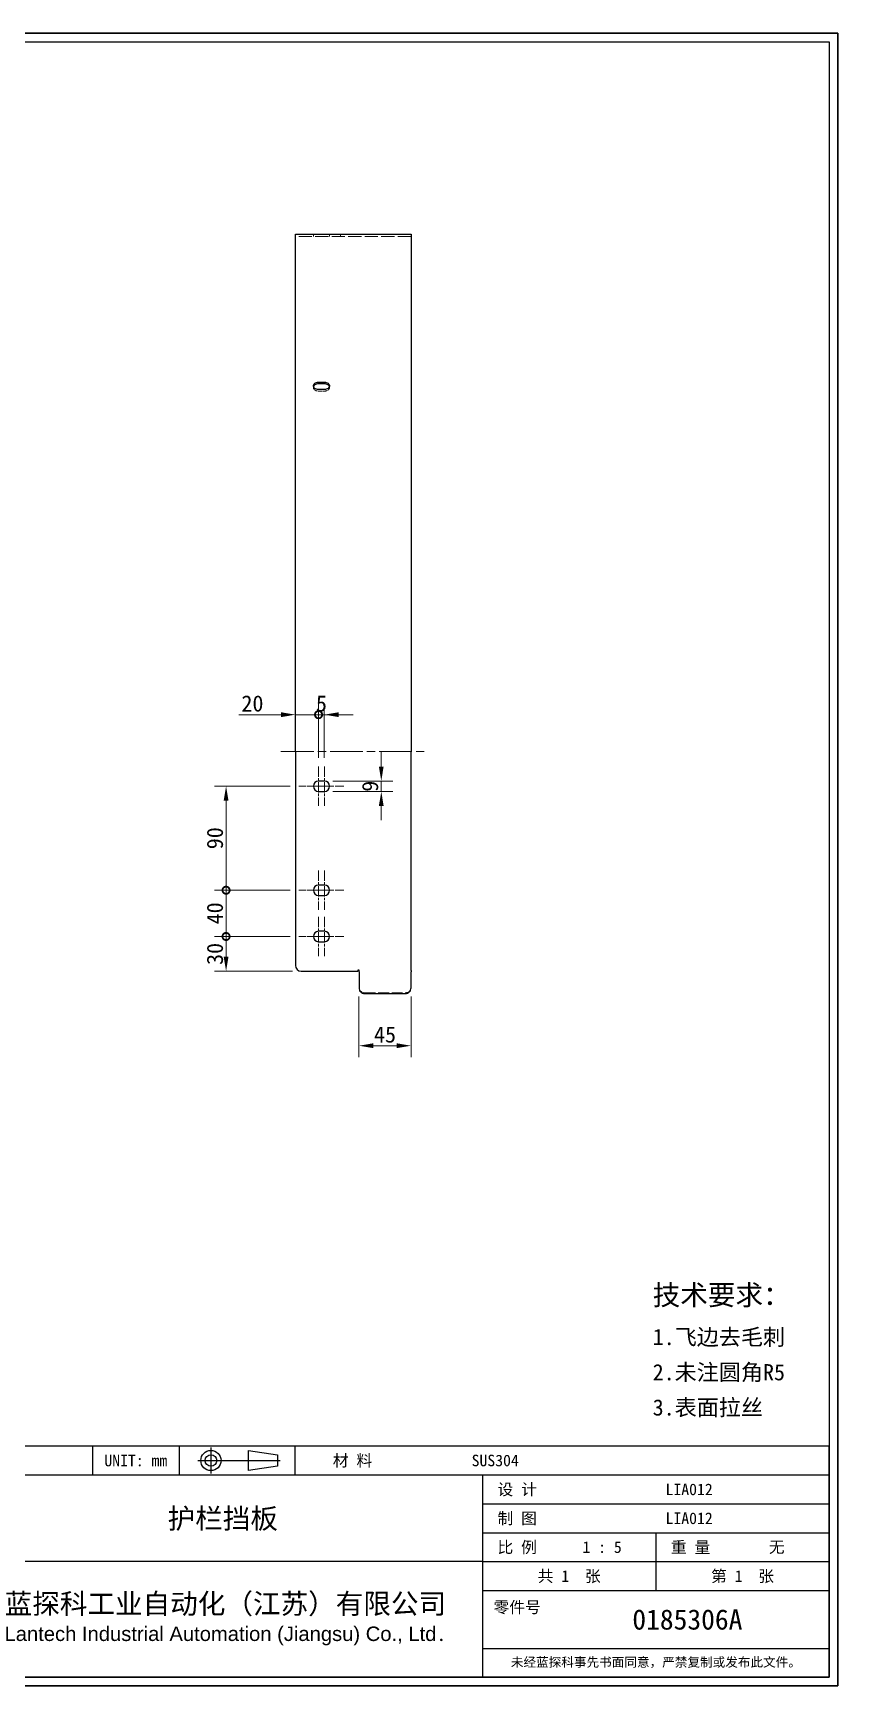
# Model space of a CAD drawing. Header units: millimetres. Extents: x 30 to 2073, y 27 to 1458.
# Drawn here: x 1376 to 2073, y 27 to 1458 of the extents above; entities that cross this region are included whole.
import ezdxf
from ezdxf.enums import TextEntityAlignment as Align

# ---------------------------------------------------------------- set-up
doc = ezdxf.new("R2010")
doc.units = ezdxf.units.MM
doc.header["$LTSCALE"] = 5
doc.linetypes.add('CHAIN', pattern=[0.3543, 0.2362, -0.0295, 0.0591, -0.0295])
doc.linetypes.add('DASHED', pattern=[0.2067, 0.1654, -0.0413])
for name, color, linetype, lineweight in [('1', 7, 'Continuous', 18), ('可见 (ISO)', 7, 'Continuous', 25), ('图框 (ISO)', 7, 'Continuous', 35), ('标题 (ISO)', 7, 'Continuous', 25)]:
    doc.layers.add(name, color=color, linetype=linetype, lineweight=lineweight)
for name, color, linetype, lineweight, true_color in [('中心标记 (ISO)', 1, 'CHAIN', 18, 0xff0000), ('中心线 (ISO)', 1, 'CHAIN', 18, 0xff0000), ('尺寸 (ISO)', 7, 'Continuous', 18, 0x008000), ('符号 (ISO)', 7, 'Continuous', 18, 0x008000), ('隐藏 (ISO)', 5, 'DASHED', 18, 0x0000ff)]:
    doc.layers.add(name, color=color, linetype=linetype, lineweight=lineweight, true_color=true_color)
doc.styles.add('文本样式164', font='SimSun.ttf')
doc.styles.add('文本样式165', font='SimSun.ttf')
doc.styles.add('文本样式74', font='SimSun.ttf')
doc.styles.add('最新国标', font='simfang.ttf')
doc.styles.add('注释文本 (ISO)', font='simfang.ttf')
doc.dimstyles.new('默认 (GB)', dxfattribs={"dimscale": 5, "dimtxt": 2.8, "dimasz": 2.5, "dimexe": 2, "dimexo": 1.5, "dimgap": 0.5, "dimtad": 1, "dimtoh": 1, "dimdsep": 46, "dimtxsty": '最新国标', "dimcen": 0.09, "dimdle": 10, "dimclrd": 256, "dimclre": 256, "dimclrt": 256, "dimaunit": 1, "dimadec": 3, "dimazin": 2, "dimtfac": 0.535714, "dimtdec": 3, "dimtmove": 0, "dimatfit": 3, "dimfxl": 0, "dimtolj": 1, "dimlwd": -1, "dimlwe": -1, "dimarcsym": 0})

# ---------------------------------------------------------------- blocks, each defined once
blk = doc.blocks.new('图框 最新国标')
at = {"layer": '图框 (ISO)'}
for p, q in [((6, 291.5), (414.5, 291.5)), ((414.5, 291.5), (414.5, 5.5)), ((414.5, 5.5), (6, 5.5))]:
    blk.add_line(p, q, dxfattribs=at)
at = {"layer": '图框 (ISO)', "color": 7, "linetype": 'Continuous', "lineweight": 25}
for p, q in [((18, 290), (413, 290)), ((18, 290), (413, 290)), ((413, 290), (413, 7)), ((413, 290), (413, 7)), ((413, 7), (6, 7)), ((413, 7), (18, 7))]:
    blk.add_line(p, q, dxfattribs=at)
at = {"layer": '图框 (ISO)', "style": '文本样式74'}
blk.add_attdef('零件代号_001', (42.7, 287.25), '', height=2.5, rotation=180, dxfattribs=at)
blk = doc.blocks.new('标题栏 最新国标')
at = {"layer": '标题 (ISO)'}
for p, q in [((381.98, -183.84), (196.98, -183.84)), ((196.98, -183.84), (196.98, -223.84)), ((254.48, -183.84), (254.48, -188.84)), ((269.48, -183.84), (269.48, -188.84)), ((281.48, -188.09), (281.48, -184.59)), ((281.48, -184.59), (286.48, -185.34)), ((286.48, -185.34), (286.48, -187.34)), ((289.48, -183.84), (289.48, -188.84)), ((381.98, -223.84), (381.98, -183.84)), ((383.48, -183.84), (383.48, -225.34)), ((286.48, -187.34), (281.48, -188.09)), ((196.98, -188.84), (381.98, -188.84)), ((232.98, -188.84), (232.98, -223.84)), ((321.98, -188.84), (321.98, -223.84)), ((321.98, -193.84), (381.98, -193.84)), ((321.98, -198.84), (381.98, -198.84)), ((351.98, -198.84), (351.98, -208.84)), ((321.98, -203.84), (232.98, -203.84)), ((321.98, -203.84), (381.98, -203.84)), ((321.98, -208.84), (381.98, -208.84)), ((321.98, -218.84), (381.98, -218.84)), ((196.98, -223.84), (381.98, -223.84)), ((383.48, -225.34), (196.98, -225.34))]:
    blk.add_line(p, q, dxfattribs=at)
at = {"layer": '标题 (ISO)', "linetype": 'CHAIN', "ltscale": 5.000333}
blk.add_line((274.98, -184.09), (274.98, -188.59), dxfattribs=at)
at = {"layer": '标题 (ISO)', "linetype": 'CHAIN', "ltscale": 15.834605}
blk.add_line((272.73, -186.34), (286.98, -186.34), dxfattribs=at)
at = {"layer": '标题 (ISO)'}
for radius in [1.75, 1]:
    blk.add_circle((274.98, -186.34), radius, dxfattribs=at)
at = {"layer": '1', "style": '文本样式164'}
for s, p in [('UNIT: mm', (261.98, -186.34)), ('材 料', (299.48, -186.34)), ('设 计', (327.98, -191.34)), ('制 图', (327.98, -196.34)), ('比 例', (327.98, -201.34)), ('重 量', (357.98, -201.34)), ('共 1  张', (336.98, -206.34)), ('第 1  张', (366.98, -206.34))]:
    blk.add_text(s, height=2, dxfattribs=at).set_placement(p, align=Align.MIDDLE_CENTER)
at = {"layer": '标题 (ISO)', "style": '注释文本 (ISO)'}
for s, insert, char_height, attachment_point, line_spacing_factor in [('\\fSimSun|b0|i0;{\\H1.3000;      未注公差角度及线性公差使用m\\P}\\fSimSun|b0|i0;{\\H1.3000;（GB/T1804-2000），未注形位公差使\\P}\\fSimSun|b0|i0;{\\H1.3000;用K级（GB/T 1184-1996）。\\P}\\fSimSun|b0|i0;{\\H1.3000;—————————————————\\P}\\fSimSun|b0|i0;{\\H1.3000;             6以下    ±0.05 mm\\P}\\fSimSun|b0|i0;{\\H1.3000;     6 ～   30以下    ±0.10 mm\\P}\\fSimSun|b0|i0;{\\H1.3000;    30 ～  120以下    ±0.15 mm\\P}\\fSimSun|b0|i0;{\\H1.3000;   120 ～  400以下    ±0.20 mm\\P}\\fSimSun|b0|i0;{\\H1.3000;   400 ～ 1000以下    ±0.30 mm\\P}\\fSimSun|b0|i0;{\\H1.3000;  1000 ～ 2000以下    ±0.50 mm\\P}\\fSimSun|b0|i0;{\\H1.3000;          2000以上    ±0.80 mm\\P}\\fSimSun|b0|i0;{\\H1.3000;\\P}\\fSimSun|b0|i0;{\\H1.3000;           300以下    ±30′\\P}\\fSimSun|b0|i0;{\\H1.3000;   300 ～ 1000以下    ±15′\\P}\\fSimSun|b0|i0;{\\H1.3000;          1000以上    ±5′}', (198.48, -206.63), 1.3, 4, 1.023913), ('{\\fMicrosoft YaHei|b0|i0|c134|p34;\\H1.75x;蓝探科工业自动化（江苏）有限公司\\P\\fArial|b0|i0|c0|p34;\\H0.71429x;Lantech Industrial Automation (Jiangsu) Co., Ltd\\fFangSong|b0|i0|c134|p49;.\\H1.15195x; }', (277.48, -213.84), 2, 5, 0.978695)]:
    blk.add_mtext(s, dxfattribs=dict(at, insert=insert, char_height=char_height, attachment_point=attachment_point, line_spacing_factor=line_spacing_factor))
at = {"layer": '标题 (ISO)', "attachment_point": 5, "style": '注释文本 (ISO)'}
for s, insert, char_height in [('\\fFangSong|b0|i0;零件号', (327.98, -211.84), 2), ('\\fSimSun|b0|i0;{\\H1.6000;未经蓝探科事先书面同意，严禁复制或发布此文件。}', (351.98, -221.34), 1.6)]:
    blk.add_mtext(s, dxfattribs=dict(at, insert=insert, char_height=char_height))
at = {"layer": '标题 (ISO)'}
for tag, p, height, style in [('材料_001', (320.09, -187.33), 2, '注释文本 (ISO)'), ('设计人_001', (353.65, -192.33), 2, '注释文本 (ISO)'), ('库存编号_001', (267.48, -198.12), 3.5, '文本样式165'), ('设计人_001', (353.65, -197.33), 2, '注释文本 (ISO)'), ('视图比例_001', (339.26, -202.33), 2, '注释文本 (ISO)'), ('质量\\P3;_001', (371.53, -202.3), 2, '注释文本 (ISO)'), ('零件代号_001', (347.9, -215.59), 3.5, '文本样式165')]:
    blk.add_attdef(tag, p, '', height=height, dxfattribs=dict(at, style=style))
blk = doc.blocks.new('_DotSmall')
at = {"color": 0, "linetype": 'ByBlock', "const_width": 0.5}
blk.add_lwpolyline([(-0.0625, 0, 1), (0.0625, 0, 1)], format="xyb", close=True, dxfattribs=at)
blk = doc.blocks.new('*D19')
at = {"layer": 'Defpoints', "color": 0, "transparency": 16777216}
for p in [(1543.1, 675.9), (1606.1, 675.9), (1608.1, 645.9)]:
    blk.add_point(p, dxfattribs=at)
at = {"layer": '尺寸 (ISO)', "color": 116, "true_color": 0x00803f, "transparency": 16777216}
for p, q in [((1598.6, 675.9), (1533.1, 675.9)), ((1543.1, 658.4), (1543.1, 675.9)), ((1600.6, 645.9), (1533.1, 645.9))]:
    blk.add_line(p, q, dxfattribs=at)
blk.add_solid([(1541, 658.4), (1545.2, 658.4), (1543.1, 645.9)], dxfattribs=at)
at = {"layer": '尺寸 (ISO)', "color": 116, "true_color": 0x00803f, "transparency": 16777216, "xscale": 12.5, "yscale": 12.5, "zscale": 12.5, "rotation": 90}
blk.add_blockref('_DotSmall', (1543.1, 675.9), dxfattribs=at)
at = {"layer": '尺寸 (ISO)', "transparency": 16777216, "insert": (1533.5, 660.8), "char_height": 14, "attachment_point": 5, "rotation": 90, "style": '最新国标'}
blk.add_mtext('\\A1;30', dxfattribs=at)
blk = doc.blocks.new('*D20')
at = {"layer": 'Defpoints', "color": 0, "transparency": 16777216}
for p in [(1543.1, 715.9), (1606.1, 715.9), (1606.1, 675.9)]:
    blk.add_point(p, dxfattribs=at)
at = {"layer": '尺寸 (ISO)', "color": 116, "true_color": 0x00803f, "transparency": 16777216}
for p, q in [((1598.6, 715.9), (1533.1, 715.9)), ((1543.1, 675.9), (1543.1, 715.9)), ((1598.6, 675.9), (1533.1, 675.9))]:
    blk.add_line(p, q, dxfattribs=at)
at = {"layer": '尺寸 (ISO)', "color": 116, "true_color": 0x00803f, "transparency": 16777216, "xscale": 12.5, "yscale": 12.5, "zscale": 12.5}
for p, rotation in [((1543.1, 715.9), 90), ((1543.1, 675.9), 270)]:
    blk.add_blockref('_DotSmall', p, dxfattribs=dict(at, rotation=rotation))
at = {"layer": '尺寸 (ISO)', "transparency": 16777216, "insert": (1533.5, 695.9), "char_height": 14, "attachment_point": 5, "rotation": 90, "style": '最新国标'}
blk.add_mtext('\\A1;40', dxfattribs=at)
blk = doc.blocks.new('*D21')
at = {"layer": 'Defpoints', "color": 0, "transparency": 16777216}
for p in [(1543.1, 805.9), (1606.1, 805.9), (1606.1, 715.9)]:
    blk.add_point(p, dxfattribs=at)
at = {"layer": '尺寸 (ISO)', "color": 116, "true_color": 0x00803f, "transparency": 16777216}
for p, q in [((1598.6, 805.9), (1533.1, 805.9)), ((1543.1, 715.9), (1543.1, 793.4)), ((1598.6, 715.9), (1533.1, 715.9))]:
    blk.add_line(p, q, dxfattribs=at)
blk.add_solid([(1541, 793.4), (1545.2, 793.4), (1543.1, 805.9)], dxfattribs=at)
at = {"layer": '尺寸 (ISO)', "color": 116, "true_color": 0x00803f, "transparency": 16777216, "xscale": 12.5, "yscale": 12.5, "zscale": 12.5, "rotation": 270}
blk.add_blockref('_DotSmall', (1543.1, 715.9), dxfattribs=at)
at = {"layer": '尺寸 (ISO)', "transparency": 16777216, "insert": (1533.5, 760.9), "char_height": 14, "attachment_point": 5, "rotation": 90, "style": '最新国标'}
blk.add_mtext('\\A1;90', dxfattribs=at)
blk = doc.blocks.new('*D22')
at = {"layer": 'Defpoints', "color": 0, "transparency": 16777216}
for p in [(1628.1, 867.8), (1623.1, 822.9), (1628.1, 822.9)]:
    blk.add_point(p, dxfattribs=at)
at = {"layer": '尺寸 (ISO)', "color": 116, "true_color": 0x00803f, "transparency": 16777216}
for p, q in [((1623.1, 830.4), (1623.1, 877.8)), ((1628.1, 830.4), (1628.1, 877.8)), ((1623.1, 867.8), (1610.6, 867.8)), ((1623.1, 867.8), (1628.1, 867.8)), ((1640.6, 867.8), (1653.1, 867.8))]:
    blk.add_line(p, q, dxfattribs=at)
blk.add_solid([(1640.6, 869.9), (1640.6, 865.7), (1628.1, 867.8)], dxfattribs=at)
at = {"layer": '尺寸 (ISO)', "color": 116, "true_color": 0x00803f, "transparency": 16777216, "xscale": 12.5, "yscale": 12.5, "zscale": 12.5}
blk.add_blockref('_DotSmall', (1623.1, 867.8), dxfattribs=at)
at = {"layer": '尺寸 (ISO)', "transparency": 16777216, "insert": (1625.6, 877.4), "char_height": 14, "attachment_point": 5, "style": '最新国标'}
blk.add_mtext('\\A1;5', dxfattribs=at)
blk = doc.blocks.new('*D23')
at = {"layer": 'Defpoints', "color": 0, "transparency": 16777216}
for p in [(1623.1, 867.8), (1603.1, 835.9), (1623.1, 822.9)]:
    blk.add_point(p, dxfattribs=at)
at = {"layer": '尺寸 (ISO)', "color": 116, "true_color": 0x00803f, "transparency": 16777216}
for p, q in [((1603.1, 843.4), (1603.1, 877.8)), ((1623.1, 830.4), (1623.1, 877.8)), ((1590.6, 867.8), (1554.2, 867.8)), ((1623.1, 867.8), (1603.1, 867.8)), ((1623.1, 867.8), (1648.1, 867.8))]:
    blk.add_line(p, q, dxfattribs=at)
blk.add_solid([(1590.6, 869.9), (1590.6, 865.7), (1603.1, 867.8)], dxfattribs=at)
at = {"layer": '尺寸 (ISO)', "color": 116, "true_color": 0x00803f, "transparency": 16777216, "xscale": 12.5, "yscale": 12.5, "zscale": 12.5, "rotation": 180}
blk.add_blockref('_DotSmall', (1623.1, 867.8), dxfattribs=at)
at = {"layer": '尺寸 (ISO)', "transparency": 16777216, "insert": (1565.9, 877.4), "char_height": 14, "attachment_point": 5, "style": '最新国标'}
blk.add_mtext('\\A1;20', dxfattribs=at)
blk = doc.blocks.new('*D24')
at = {"layer": 'Defpoints', "color": 0, "transparency": 16777216}
for p in [(1628.1, 810.4), (1628.1, 801.4), (1677.4, 801.4)]:
    blk.add_point(p, dxfattribs=at)
at = {"layer": '尺寸 (ISO)', "color": 116, "true_color": 0x00803f, "transparency": 16777216}
for p, q in [((1677.4, 822.9), (1677.4, 835.4)), ((1635.6, 810.4), (1687.4, 810.4)), ((1635.6, 801.4), (1687.4, 801.4)), ((1677.4, 810.4), (1677.4, 801.4)), ((1677.4, 788.9), (1677.4, 776.4))]:
    blk.add_line(p, q, dxfattribs=at)
for points in [[(1675.3, 822.9), (1679.4, 822.9), (1677.4, 810.4)], [(1675.3, 788.9), (1679.4, 788.9), (1677.4, 801.4)]]:
    blk.add_solid(points, dxfattribs=at)
at = {"layer": '尺寸 (ISO)', "transparency": 16777216, "insert": (1667.8, 805.9), "char_height": 14, "attachment_point": 5, "rotation": 90, "style": '最新国标'}
blk.add_mtext('\\A1;9', dxfattribs=at)
blk = doc.blocks.new('*D25')
at = {"layer": 'Defpoints', "color": 0, "transparency": 16777216}
for p in [(1658.1, 631.4), (1703.1, 631.4), (1703.1, 581.4)]:
    blk.add_point(p, dxfattribs=at)
at = {"layer": '尺寸 (ISO)', "color": 116, "true_color": 0x00803f, "transparency": 16777216}
for p, q in [((1658.1, 623.9), (1658.1, 571.4)), ((1703.1, 623.9), (1703.1, 571.4)), ((1670.6, 581.4), (1690.6, 581.4))]:
    blk.add_line(p, q, dxfattribs=at)
for points in [[(1670.6, 583.5), (1670.6, 579.3), (1658.1, 581.4)], [(1690.6, 583.5), (1690.6, 579.3), (1703.1, 581.4)]]:
    blk.add_solid(points, dxfattribs=at)
at = {"layer": '尺寸 (ISO)', "transparency": 16777216, "insert": (1680.6, 591), "char_height": 14, "attachment_point": 5, "style": '最新国标'}
blk.add_mtext('\\A1;45', dxfattribs=at)

msp = doc.modelspace()

# ---------------------------------------------------------------- linework, layer by layer
at = {"layer": '中心标记 (ISO)', "ltscale": 7.55611}
for p, q in [((1623.1094, 822.8991), (1623.1094, 788.8991)), ((1628.1094, 822.8991), (1628.1094, 788.8991)), ((1623.1094, 732.8991), (1623.1094, 698.8991)), ((1628.1094, 732.8991), (1628.1094, 698.8991)), ((1623.1094, 692.8991), (1623.1094, 658.8991)), ((1628.1094, 692.8991), (1628.1094, 658.8991))]:
    msp.add_line(p, q, dxfattribs=at)
at = {"layer": '中心标记 (ISO)', "ltscale": 6.556024}
for p, q in [((1635.6094, 805.8991), (1606.1094, 805.8991)), ((1645.1094, 805.8991), (1615.6094, 805.8991)), ((1635.6094, 715.8991), (1606.1094, 715.8991)), ((1645.1094, 715.8991), (1615.6094, 715.8991)), ((1635.6094, 675.8991), (1606.1094, 675.8991)), ((1645.1094, 675.8991), (1615.6094, 675.8991))]:
    msp.add_line(p, q, dxfattribs=at)
at = {"layer": '中心线 (ISO)', "ltscale": 23.990969}
msp.add_line((1590.6094, 835.8991), (1715.6094, 835.8991), dxfattribs=at)
at = {"layer": '可见 (ISO)'}
for p, q in [((1603.1094, 1283.3991), (1703.1094, 1283.3991)), ((1603.1094, 835.8991), (1603.1094, 1283.3991)), ((1703.1094, 1283.3991), (1703.1094, 835.8991)), ((1623.1094, 1155.4954), (1628.1094, 1155.4954)), ((1628.1094, 1154.0811), (1623.1094, 1154.0811)), ((1628.1094, 1149.1314), (1623.1094, 1149.1314)), ((1603.1094, 835.8991), (1603.1094, 650.8991)), ((1703.1094, 646.4257), (1703.1094, 835.8991)), ((1628.1094, 810.3991), (1623.1094, 810.3991)), ((1623.1094, 801.3991), (1628.1094, 801.3991)), ((1628.1094, 720.3991), (1623.1094, 720.3991)), ((1623.1094, 711.3991), (1628.1094, 711.3991)), ((1628.1094, 680.3991), (1623.1094, 680.3991)), ((1623.1094, 671.3991), (1628.1094, 671.3991)), ((1608.1094, 645.8991), (1657.1094, 645.8991)), ((1657.1094, 646.8991), (1657.1094, 645.8991)), ((1658.1094, 646.8991), (1657.1094, 646.8991)), ((1658.1094, 646.4257), (1658.1094, 646.8991)), ((1658.1094, 645.3904), (1658.1094, 646.4257)), ((1658.1094, 645.3904), (1658.1094, 631.4102)), ((1703.1094, 646.4257), (1703.1094, 645.3904)), ((1703.1094, 631.4102), (1703.1094, 645.3904)), ((1663.1094, 626.5806), (1698.1094, 626.5806))]:
    msp.add_line(p, q, dxfattribs=at)
for centre, radius, start, end in [((1623.1094, 805.8991), 4.5, 90, 270), ((1628.1094, 805.8991), 4.5, 270, 90), ((1623.1094, 715.8991), 4.5, 90, 270), ((1628.1094, 715.8991), 4.5, 270, 90), ((1623.1094, 675.8991), 4.5, 90, 270), ((1628.1094, 675.8991), 4.5, 270, 90), ((1608.1094, 650.8991), 5, 180, 270)]:
    msp.add_arc(centre, radius, start, end, dxfattribs=at)
for centre, major_axis, start_param, end_param in [((1663.1094, 631.4102), (-5, 0), 0, 1.570796327), ((1698.1094, 631.4102), (5, 0), 4.71238898, 6.283185307)]:
    msp.add_ellipse(centre, major_axis=major_axis, ratio=0.965925826, start_param=start_param, end_param=end_param, dxfattribs=at)
for points, knots in [([(1618.6094, 1152.3294), (1618.6094, 1152.7289), (1618.7223, 1153.1543), (1619.1815, 1153.9352), (1619.5279, 1154.2909), (1620.3269, 1154.8519), (1620.8329, 1155.0947), (1621.9416, 1155.4164), (1622.5443, 1155.4954), (1623.1094, 1155.4954)], [-0.6780409554, -0.6780409554, -0.6780409554, -0.6780409554, -0.5085307166, -0.5085307166, -0.3390204777, -0.3390204777, -0.1695102389, -0.1695102389, 0, 0, 0, 0]), ([(1623.1094, 1149.1314), (1622.5443, 1149.1314), (1621.9416, 1149.2121), (1620.8329, 1149.5399), (1620.3269, 1149.7869), (1619.5279, 1150.3559), (1619.1815, 1150.7159), (1618.7223, 1151.5029), (1618.6094, 1151.9299), (1618.6094, 1152.3294)], [-1.3560819107, -1.3560819107, -1.3560819107, -1.3560819107, -1.1865716719, -1.1865716719, -1.017061433, -1.017061433, -0.8475511942, -0.8475511942, -0.6780409554, -0.6780409554, -0.6780409554, -0.6780409554]), ([(1623.1094, 1154.0811), (1622.5443, 1154.0811), (1621.9416, 1154.0021), (1620.8329, 1153.6804), (1620.3269, 1153.4376), (1619.5279, 1152.8767), (1619.1815, 1152.521), (1618.8549, 1151.9655), (1618.7787, 1151.7942), (1618.723, 1151.6213)], [0, 0, 0, 0, 0.1695102499, 0.1695102499, 0.3390204998, 0.3390204998, 0.5085307496, 0.5085307496, 0.5801770839, 0.5801770839, 0.5801770839, 0.5801770839]), ([(1628.1094, 1155.4954), (1628.6744, 1155.4954), (1629.2771, 1155.4164), (1630.3858, 1155.0947), (1630.8918, 1154.8519), (1631.6909, 1154.2909), (1632.0372, 1153.9352), (1632.4965, 1153.1543), (1632.6094, 1152.7289), (1632.6094, 1152.3294)], [0, 0, 0, 0, 0.1695102389, 0.1695102389, 0.3390204777, 0.3390204777, 0.5085307166, 0.5085307166, 0.6780409554, 0.6780409554, 0.6780409554, 0.6780409554]), ([(1632.4957, 1151.6213), (1632.4401, 1151.7942), (1632.3639, 1151.9655), (1632.0372, 1152.521), (1631.6909, 1152.8767), (1630.8918, 1153.4376), (1630.3858, 1153.6804), (1629.2771, 1154.0021), (1628.6744, 1154.0811), (1628.1094, 1154.0811)], [-0.5801770839, -0.5801770839, -0.5801770839, -0.5801770839, -0.5085307496, -0.5085307496, -0.3390204998, -0.3390204998, -0.1695102499, -0.1695102499, 0, 0, 0, 0]), ([(1632.6094, 1152.3294), (1632.6094, 1151.9299), (1632.4965, 1151.5029), (1632.0372, 1150.7159), (1631.6909, 1150.3559), (1630.8918, 1149.7869), (1630.3858, 1149.5399), (1629.2771, 1149.2121), (1628.6744, 1149.1314), (1628.1094, 1149.1314)], [0.6780409554, 0.6780409554, 0.6780409554, 0.6780409554, 0.8475511942, 0.8475511942, 1.017061433, 1.017061433, 1.1865716719, 1.1865716719, 1.3560819107, 1.3560819107, 1.3560819107, 1.3560819107])]:
    msp.add_open_spline(points, degree=3, knots=knots, dxfattribs=at)
at = {"layer": '隐藏 (ISO)', "ltscale": 13.822656}
msp.add_line((1703.1094, 1281.3991), (1603.1094, 1281.3991), dxfattribs=at)
at = {"layer": '隐藏 (ISO)', "ltscale": 0.761779}
for p, q in [((1618.6094, 1281.3991), (1618.6094, 1283.3991)), ((1632.6094, 1281.3991), (1632.6094, 1283.3991)), ((1642.1094, 1283.3991), (1642.1094, 1281.3991)), ((1618.6094, 1152.3294), (1618.6094, 1150.9152)), ((1632.6094, 1152.3294), (1632.6094, 1150.9152))]:
    msp.add_line(p, q, dxfattribs=at)
at = {"layer": '隐藏 (ISO)', "ltscale": 1.904597}
msp.add_line((1623.1094, 1147.7171), (1628.1094, 1147.7171), dxfattribs=at)
at = {"layer": '隐藏 (ISO)', "ltscale": 11.288502}
msp.add_line((1663.1094, 627.0982), (1698.1094, 627.0982), dxfattribs=at)
at = {"layer": '隐藏 (ISO)', "ltscale": 2.991791}
for centre, major_axis, start_param, end_param in [((1663.1094, 631.9279), (-5, 0), 0, 1.570796327), ((1698.1094, 631.9279), (5, 0), 4.71238898, 6.283185307)]:
    msp.add_ellipse(centre, major_axis=major_axis, ratio=0.965925826, start_param=start_param, end_param=end_param, dxfattribs=at)
at = {"layer": '隐藏 (ISO)', "ltscale": 3.07632}
for points, knots in [([(1618.723, 1151.6213), (1618.647, 1151.3851), (1618.6094, 1151.1459), (1618.6094, 1150.5156), (1618.7223, 1150.0886), (1619.1815, 1149.3016), (1619.5279, 1148.9417), (1620.3269, 1148.3726), (1620.8329, 1148.1256), (1621.9416, 1147.7978), (1622.5443, 1147.7171), (1623.1094, 1147.7171)], [0.5801770839, 0.5801770839, 0.5801770839, 0.5801770839, 0.6780409995, 0.6780409995, 0.8475512493, 0.8475512493, 1.0170614991, 1.0170614991, 1.186571749, 1.186571749, 1.3560819989, 1.3560819989, 1.3560819989, 1.3560819989]), ([(1628.1094, 1147.7171), (1628.6744, 1147.7171), (1629.2771, 1147.7978), (1630.3858, 1148.1256), (1630.8918, 1148.3726), (1631.6909, 1148.9417), (1632.0372, 1149.3016), (1632.4965, 1150.0886), (1632.6094, 1150.5156), (1632.6094, 1151.1459), (1632.5717, 1151.3851), (1632.4957, 1151.6213)], [-1.3560819989, -1.3560819989, -1.3560819989, -1.3560819989, -1.186571749, -1.186571749, -1.0170614991, -1.0170614991, -0.8475512493, -0.8475512493, -0.6780409995, -0.6780409995, -0.5801770839, -0.5801770839, -0.5801770839, -0.5801770839])]:
    msp.add_open_spline(points, degree=3, knots=knots, dxfattribs=at)

# ---------------------------------------------------------------- block references
at = {"xscale": 5, "yscale": 5, "zscale": 5}
msp.add_blockref('图框 最新国标', (0, 0), dxfattribs=at)
ref = msp.add_blockref('标题栏 最新国标', (155.0873, 1154.2214), dxfattribs=dict(xscale=5, yscale=5, zscale=5))
ref.add_attrib('零件代号_001', '0185306A', (1894.602, 76.25), dxfattribs={"layer": '标题 (ISO)', "height": 17.5, "style": '文本样式165'})
ref.add_attrib('库存编号_001', '护栏挡板', (1492.493, 163.6034), dxfattribs={"layer": '标题 (ISO)', "height": 17.5, "style": '文本样式165'})
ref.add_attrib('质量\\P3;_001', '无', (2012.7143, 142.7), dxfattribs={"layer": '标题 (ISO)', "height": 10, "style": '注释文本 (ISO)'})
ref.add_attrib('视图比例_001', '1 : 5', (1851.4, 142.5857), dxfattribs={"layer": '标题 (ISO)', "height": 10, "style": '注释文本 (ISO)'})
ref.add_attrib('设计人_001', 'LIA012', (1923.3429, 192.5571), dxfattribs={"layer": '标题 (ISO)', "height": 10, "style": '注释文本 (ISO)'})
ref.add_attrib('设计人_001', 'LIA012', (1923.3429, 167.5571), dxfattribs={"layer": '标题 (ISO)', "height": 10, "style": '注释文本 (ISO)'})
ref.add_attrib('材料_001', 'SUS304', (1755.5571, 217.5571), dxfattribs={"layer": '标题 (ISO)', "height": 10, "style": '注释文本 (ISO)'})

# ---------------------------------------------------------------- texts
at = {"layer": '符号 (ISO)', "insert": (1912.2002, 317.1922), "char_height": 10, "width": 130.994153, "attachment_point": 4, "line_spacing_factor": 1.305367, "style": '注释文本 (ISO)'}
msp.add_mtext('{\\H1.75x;技术要求：\\H0.8x;\\P1.飞边去毛刺\\P2.未注圆角R5\\P3.表面拉丝}', dxfattribs=at)

# ---------------------------------------------------------------- dimensions: what is measured, and where the dimension line sits
at = {"layer": '尺寸 (ISO)', "color": 116, "true_color": 0x00803f}
for base, p1, p2, angle, override, picture, middle in [((1623.1094, 867.8085), (1603.1094, 835.8991), (1623.1094, 822.8991), 180, {"dimgap": 0.5, "dimtoh": 0, "dimdec": 2, "dimblk2": 'DotSmall', "dimsah": 1, "dimdle": 0, "dimtol": 0, "dimlim": 0, "dimtp": 0, "dimtm": 0, "dimtdec": 3, "dimtofl": 1, "dimatfit": 1}, '*D23', (1565.9226, 867.8085)), ((1628.1094, 867.8085), (1623.1094, 822.8991), (1628.1094, 822.8991), 180, {"dimgap": 0.5, "dimtoh": 0, "dimdec": 2, "dimblk1": 'DotSmall', "dimsah": 1, "dimdle": 0, "dimtol": 0, "dimlim": 0, "dimtp": 0, "dimtm": 0, "dimtdec": 3, "dimtofl": 1, "dimatfit": 1}, '*D22', (1625.6094, 867.8085)), ((1677.3604, 801.3991), (1628.1094, 810.3991), (1628.1094, 801.3991), 90, {"dimgap": 0.5, "dimtoh": 0, "dimdec": 2, "dimtol": 0, "dimlim": 0, "dimtp": 0, "dimtm": 0, "dimtdec": 3, "dimtofl": 1, "dimatfit": 1}, '*D24', (1677.3604, 805.8991)), ((1543.1094, 805.8991), (1606.1094, 715.8991), (1606.1094, 805.8991), 90, {"dimgap": 0.5, "dimtoh": 0, "dimdec": 2, "dimblk1": 'DotSmall', "dimsah": 1, "dimdle": 0, "dimtol": 0, "dimlim": 0, "dimtp": 0, "dimtm": 0, "dimtdec": 3, "dimtofl": 0, "dimatfit": 1}, '*D21', (1543.1094, 760.9491)), ((1543.1094, 715.8991), (1606.1094, 675.8991), (1606.1094, 715.8991), 90, {"dimgap": 0.5, "dimtoh": 0, "dimdec": 2, "dimblk1": 'DotSmall', "dimblk2": 'DotSmall', "dimsah": 1, "dimdle": 0, "dimtol": 0, "dimlim": 0, "dimtp": 0, "dimtm": 0, "dimtdec": 3, "dimtofl": 0, "dimatfit": 1}, '*D20', (1543.1094, 695.9491)), ((1543.1094, 675.8991), (1608.1094, 645.8991), (1606.1094, 675.8991), 90, {"dimgap": 0.5, "dimtoh": 0, "dimdec": 2, "dimblk2": 'DotSmall', "dimsah": 1, "dimdle": 0, "dimtol": 0, "dimlim": 0, "dimtp": 0, "dimtm": 0, "dimtdec": 3, "dimtofl": 1, "dimatfit": 1}, '*D19', (1543.1094, 660.8491))]:
    dim = msp.add_linear_dim(base=base, p1=p1, p2=p2, angle=angle, dimstyle='默认 (GB)', override=override, dxfattribs=at)
    dim.commit()
    dim.dimension.update_dxf_attribs({"geometry": picture, "text_midpoint": middle, "dimtype": 160})
dim = msp.add_linear_dim(base=(1703.1094, 581.4102), p1=(1658.1094, 631.4102), p2=(1703.1094, 631.4102), dimstyle='默认 (GB)', override={"dimgap": 0.5, "dimtoh": 0, "dimdec": 2, "dimtol": 0, "dimlim": 0, "dimtp": 0, "dimtm": 0, "dimtdec": 3, "dimtofl": 0, "dimatfit": 1}, dxfattribs=at)
dim.commit()
dim.dimension.update_dxf_attribs({"geometry": '*D25', "text_midpoint": (1680.6094, 581.4102), "dimtype": 160})

doc.saveas('drawing.dxf')
